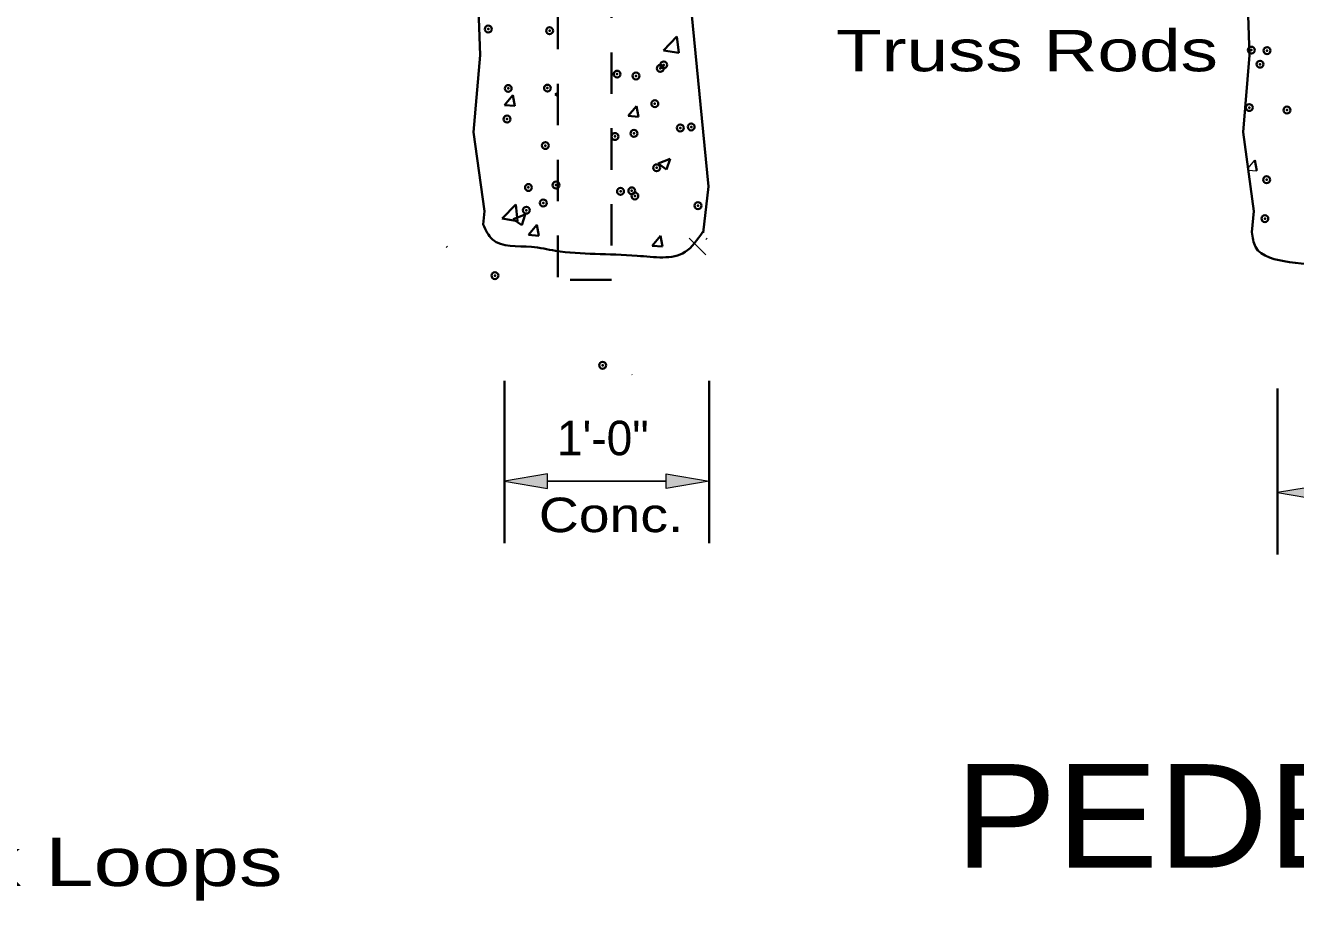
# Model space of a CAD drawing. Extents: x 36.5 to 71.8, y 27 to 49.
# Drawn here: x 44.878 to 48.561, y 39.447 to 41.984 of the extents above; entities that cross this region are included whole.
import ezdxf

# ---------------------------------------------------------------- set-up
doc = ezdxf.new("R2010")
doc.units = 0
doc.header["$LTSCALE"] = 0.04
doc.header["$PDMODE"] = 32
doc.header["$PDSIZE"] = 0.02
doc.linetypes.add('MEDIUM_DASHED', pattern=[4.5, 3, -1.5])
for name, color, linetype, lineweight in [('1', 7, 'Continuous', 35), ('2', 7, 'MEDIUM_DASHED', 35), ('3', 7, 'Continuous', 13), ('4', 7, 'Continuous', 35), ('6', 7, 'Continuous', 13)]:
    doc.layers.add(name, color=color, linetype=linetype, lineweight=lineweight)

msp = doc.modelspace()

# ---------------------------------------------------------------- hatches: boundary and pattern name
at = {"layer": '1'}
for points in [[(46.39158, 40.64192), (46.39158, 40.68358), (46.26658, 40.66275), (46.26658, 40.66275)], [(46.73533, 40.64192), (46.73533, 40.68358), (46.86033, 40.66275), (46.86033, 40.66275)], [(48.63317, 40.60883), (48.63317, 40.6505), (48.50817, 40.62967), (48.50817, 40.62967)]]:
    msp.add_hatch(color=256, dxfattribs=at).paths.add_polyline_path(points)

# ---------------------------------------------------------------- linework, layer by layer
for p, q in [((48.42733, 41.89733), (48.41483, 42.24483)), ((48.40858, 41.67442), (48.42733, 41.89733)), ((48.43983, 41.44492), (48.40858, 41.67442)), ((46.85858, 41.51708), (46.8425, 41.38233)), ((46.20492, 41.4065), (46.20858, 41.44492)), ((48.43408, 41.38458), (48.43983, 41.44492)), ((46.26658, 40.95367), (46.26658, 40.48275)), ((46.86033, 40.95367), (46.86033, 40.48275)), ((48.50817, 40.931), (48.50817, 40.44967))]:
    msp.add_line(p, q, dxfattribs=at)
at = {"layer": '1', "lineweight": 13}
for p, q in [((46.85033, 41.31908), (46.80258, 41.36683)), ((46.85033, 41.36325), (46.85433, 41.36725)), ((46.09767, 41.33967), (46.10167, 41.34367))]:
    msp.add_line(p, q, dxfattribs=at)
at = {"layer": '1', "lineweight": 25}
msp.add_line((46.39158, 40.66275), (46.73533, 40.66275), dxfattribs=at)
at = {"layer": '1'}
for points in [[(46.20858, 41.44492), (46.17733, 41.67442), (46.19608, 41.89733), (46.18358, 42.24483), (46.23983, 42.53992), (46.19608, 42.74317), (46.18358, 42.93325), (46.29608, 43.00542), (46.45858, 43.00542), (46.65858, 43.00542), (46.76483, 42.97258), (46.83983, 42.91358)], [(46.83983, 42.91358), (46.82733, 42.72342), (46.82108, 42.46775), (46.87108, 42.31692), (46.80858, 42.02192), (46.85858, 41.51708)]]:
    msp.add_lwpolyline(points, dxfattribs=at)
at = {"layer": '1', "lineweight": 13}
for points in [[(46.39158, 40.64192), (46.39158, 40.68358), (46.26658, 40.66275), (46.26658, 40.66275)], [(46.73533, 40.64192), (46.73533, 40.68358), (46.86033, 40.66275), (46.86033, 40.66275)], [(48.63317, 40.60883), (48.63317, 40.6505), (48.50817, 40.62967), (48.50817, 40.62967)]]:
    msp.add_lwpolyline(points, close=True, dxfattribs=at)
at = {"layer": '1'}
for points in [[(46.20492, 41.4065), (46.23167, 41.36358), (46.34483, 41.34167), (46.41425, 41.33067), (46.65158, 41.31608), (46.79033, 41.32708), (46.84142, 41.3855)], [(48.43408, 41.38458), (48.44442, 41.34167), (48.543, 41.29783), (48.79492, 41.28683), (48.88983, 41.2905), (48.98483, 41.31975), (49.07108, 41.36)]]:
    msp.add_spline(points, degree=3, dxfattribs=at)
at = {"layer": '2'}
for p, q in [((46.42108, 41.25442), (46.42108, 43.13)), ((46.57733, 43.00542), (46.57733, 41.25442)), ((46.57733, 41.24617), (46.42108, 41.24617))]:
    msp.add_line(p, q, dxfattribs=at)
at = {"layer": '4'}
for p, q in [((46.72767, 41.91075), (46.76658, 41.95133)), ((46.77217, 41.90383), (46.76658, 41.95133)), ((46.72767, 41.91075), (46.77217, 41.90383)), ((46.26667, 41.75275), (46.29075, 41.7815)), ((46.2965, 41.75008), (46.29075, 41.7815)), ((46.41342, 41.7845), (46.42108, 41.7875)), ((46.41342, 41.7845), (46.42108, 41.77942)), ((46.26667, 41.75275), (46.2965, 41.75017)), ((46.62525, 41.72133), (46.64933, 41.75008)), ((46.65517, 41.71875), (46.64942, 41.75008)), ((46.62525, 41.72133), (46.65517, 41.71875)), ((46.71192, 41.58325), (46.74692, 41.59667)), ((46.71192, 41.58325), (46.73675, 41.56642)), ((46.73675, 41.56642), (46.74692, 41.59667)), ((48.44833, 41.56183), (48.4425, 41.59317)), ((46.26033, 41.42367), (46.29925, 41.46425)), ((46.29175, 41.422), (46.32675, 41.43542)), ((46.30483, 41.41675), (46.29925, 41.46425)), ((46.31667, 41.40517), (46.32683, 41.43542)), ((46.26033, 41.42367), (46.30483, 41.41675)), ((46.29175, 41.422), (46.31667, 41.40517)), ((46.336, 41.37667), (46.36008, 41.40533)), ((46.36592, 41.374), (46.36017, 41.40533)), ((46.336, 41.37667), (46.36592, 41.374)), ((46.69467, 41.34525), (46.71875, 41.374)), ((46.7245, 41.34267), (46.71875, 41.374)), ((46.69467, 41.34525), (46.7245, 41.34267))]:
    msp.add_line(p, q, dxfattribs=at)
at = {"layer": '4', "lineweight": 13}
for p, q in [((48.42283, 41.56975), (48.4425, 41.59325)), ((48.42358, 41.564), (48.44833, 41.56183)), ((46.63575, 40.97217), (46.63733, 40.97108))]:
    msp.add_line(p, q, dxfattribs=at)
at = {"layer": '4'}
for p in [(46.21967, 41.97317), (46.39742, 41.96833), (48.4325, 41.91208), (48.47783, 41.91075), (46.72858, 41.86933), (48.4575, 41.87133), (46.59333, 41.8425), (46.64808, 41.83717), (46.7185, 41.859), (46.2775, 41.80092), (46.39133, 41.80192), (46.70267, 41.75675), (48.42642, 41.74567), (48.53567, 41.73842), (46.27425, 41.71217), (46.77633, 41.68667), (46.80808, 41.68958), (46.58692, 41.66175), (46.642, 41.67067), (46.38525, 41.6355), (46.70792, 41.571), (48.47667, 41.5365), (46.33633, 41.51392), (46.41633, 41.52092), (46.60317, 41.50258), (46.63592, 41.50425), (46.37917, 41.469), (46.64475, 41.4895), (46.82775, 41.46125), (46.33025, 41.44808), (48.47158, 41.42367), (46.23892, 41.25842), (46.55133, 40.99858)]:
    msp.add_point(p, dxfattribs=at)
at = {"layer": '6'}
msp.add_line((46.86033, 40.66275), (46.86042, 40.66275), dxfattribs=at)

# ---------------------------------------------------------------- texts
at = {"layer": '3'}
for s, height, width, p in [('Truss Rods', 0.12, 1.35, (47.22792, 41.85067)), ('Conc.', 0.1, 1.2, (46.36633, 40.51492)), ('PEDESTRIAN GATE DETAIL', 0.3, 1.1, (47.57317, 39.54267)), ('Lock Loops', 0.14, 1.35, (44.3305, 39.48925))]:
    msp.add_text(s, height=height, dxfattribs=dict(at, width=width)).set_placement(p)
msp.add_text('1\'-0"', height=0.1, dxfattribs=at).set_placement((46.41858, 40.73783))

doc.saveas('drawing.dxf')
